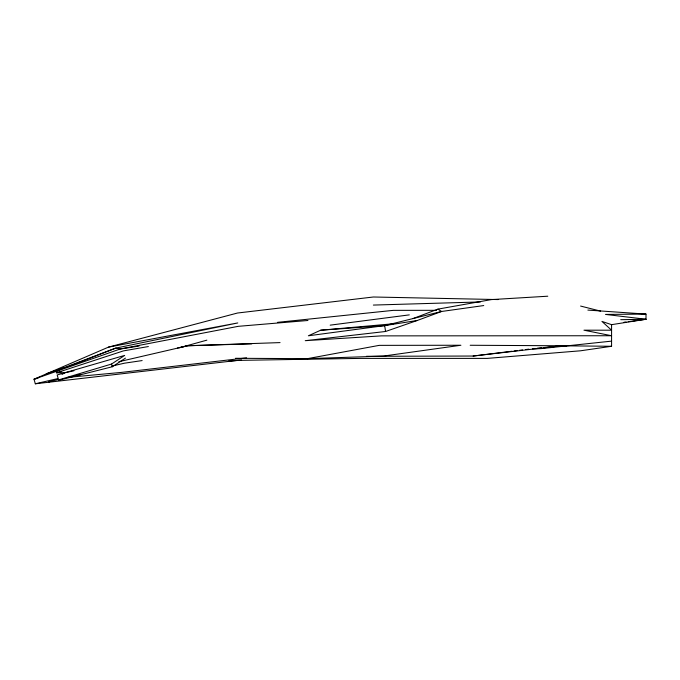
<?xml version="1.0" encoding="UTF-8"?>
<svg xmlns="http://www.w3.org/2000/svg" width="680" height="680" viewBox="0 0 680 680"><rect width="100%" height="100%" fill="white"/><g stroke="black" fill="none" stroke-linecap="round" stroke-linejoin="round"><path stroke-width="1.02" d="M58.591 379.899L111.545 364.046L124.678 355.411L57.171 374.977L58.701 380.273L112.328 366.75L125.46 358.113M62.092 374.433L64.668 372.81L73.975 370.762M37.953 378.19L34 379.21L108.528 347.106L237.77 322.94L115.702 348.135L64.107 367.676L55.565 371.654L34.008 379.227L35.326 383.792L241.578 359.924M393.558 323.756L320.688 330.216L308.38 335.784L384.693 325.609L417.282 320.475L441.567 311.474L483.743 305.558M413.066 318.563L437.945 309.12L491.368 299.6L547.783 296.208M587.877 310.089L646 314.092L646 319.26L611.575 324.666L601.953 321.419L611.575 330.2L583.958 330.183L611.575 335.741L381.438 335.869L305.243 340.688L385.551 331.491L417.282 320.475M46.265 373.745L64.107 367.676M64.668 372.81L56.534 372.801L123.369 350.905L148.368 346.545M206.864 340.153L179.529 347.743M108.528 347.106L237.499 313.021L373.371 296.999L498.193 299.574M118.856 361.717L187.782 345.754L280.05 342.601M320.688 330.216L384.693 325.609L441.567 311.474L437.945 309.12M58.794 379.406L48.475 381.888L52.598 381.08M56.534 372.801L61.693 371.62M112.064 366.052L124.397 363.197L142.145 360.57M35.326 383.775L57.596 378.649M177.438 348.024L187.782 345.754L251.71 343.859M74.213 375.947L81.49 374.459M307.488 358.649L379.21 345.363L460.904 345.253L383.341 356.082L307.488 358.649L235.458 358.292M139.026 346.094L120.275 348.984L55.565 371.654L115.702 348.135L120.275 348.984L238.298 326.324L307.947 320.484M611.575 324.666L611.575 346.281L580.482 350.803L487.194 358.394L360.536 358.394L239.011 360.375L228.446 361.105M624.019 322.243L626.11 321.963M628.21 321.674L646 319.26L605.498 314.415L646 314.092L641.827 314.058M330.183 325.15L409.309 314.882M366.435 356.295L473.135 356.039L512.048 351.228M514.148 350.965L517.31 350.574M519.409 350.319L522.563 349.928M525.716 349.537L528.87 349.146M473.135 356.039L561.348 345.797L611.575 346.281M611.575 341.13L540.974 348.627L532.474 348.832M277.55 322.346L393.372 310.352L436.535 310.318M537.268 348.202L541.458 347.786M543.549 347.574L561.348 345.797M67.983 377.349L120.981 372.453L246.594 357.85M373.371 305.074L480.445 301.945M646 319.26L620.738 319.694M470.186 345.262L566.55 345.797M580.592 306.06L600.619 311.125M111.545 364.046L112.328 366.75M384.693 325.609L385.551 331.491"/></g></svg>
